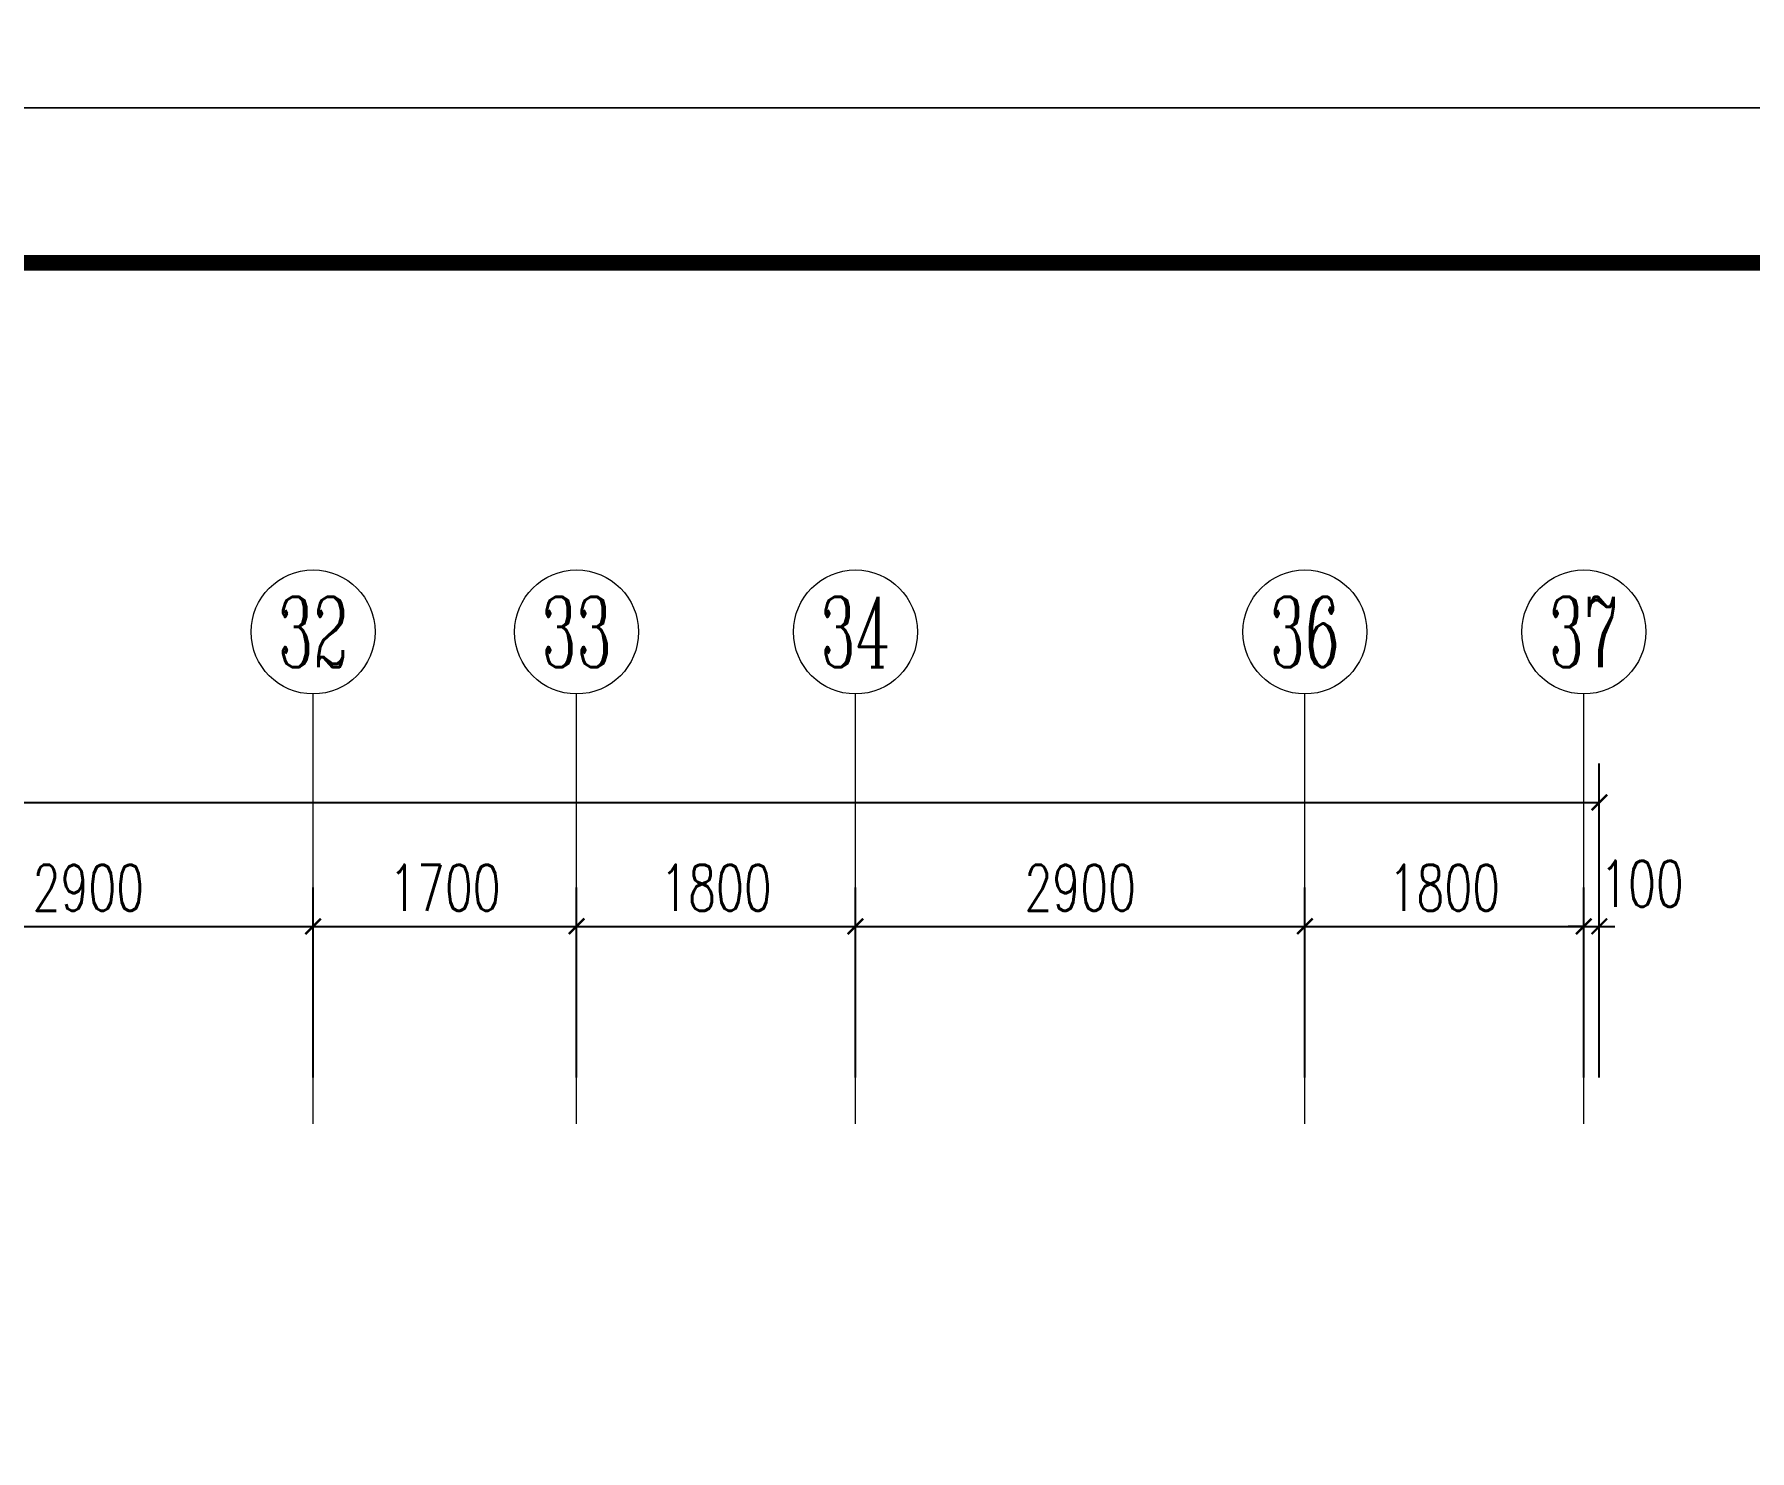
# Model space of a CAD drawing. Extents: x 3753737 to 4713801, y -857380 to 24339.
# Drawn here: x 4080914 to 4091984, y -757320 to -748179 of the extents above; entities that cross this region are included whole.
import ezdxf
from ezdxf.enums import TextEntityAlignment as Align

# ---------------------------------------------------------------- set-up
doc = ezdxf.new("R2010")
doc.units = 0
doc.header["$LTSCALE"] = 1000
doc.header["$MEASUREMENT"] = 0
doc.layers.get('0').update_dxf_attribs({"linetype": 'CONTINUOUS'})
doc.layers.get('Defpoints').update_dxf_attribs({"linetype": 'CONTINUOUS'})
doc.layers.add('!!电气', color=1, linetype='CONTINUOUS')
for name, color, linetype, lineweight in [('AXIS', 114, 'CONTINUOUS', 20), ('AXIS_TEXT', 7, 'CONTINUOUS', 20), ('图框', 147, 'CONTINUOUS', 20)]:
    doc.layers.add(name, color=color, linetype=linetype, lineweight=lineweight)
doc.styles.add('_TCH_AXIS', font='COMPLEX', dxfattribs={"bigfont": 'GBCBIG'})
doc.styles.add('_TCH_DIM_T3', font='SIMPLEX.shx', dxfattribs={"width": 0.705882, "bigfont": 'GBCBIG.shx'})
doc.styles.add('COMPLEX', font='COMPLEX')
doc.dimstyles.new('_TCH_ARCH&&100', dxfattribs={"dimtxt": 297.5, "dimasz": 100, "dimexe": 250, "dimexo": 300, "dimgap": 100, "dimtad": 1, "dimdec": 0, "dimzin": 0, "dimdsep": 46, "dimtxsty": '_TCH_DIM_T3', "dimblk": 'ARCHTICK', "dimcen": 0.09, "dimclrt": 7, "dimazin": 2, "dimtfac": 1, "dimtdec": 0, "dimtix": 1, "dimtmove": 2, "dimatfit": 3, "dimfxl": 1, "dimtolj": 1, "dimtzin": 0, "dimarcsym": 0})

# ---------------------------------------------------------------- blocks, each defined once
blk = doc.blocks.new('_ArchTick')
at = {"color": 0, "linetype": 'ByBlock', "const_width": 0.15}
blk.add_lwpolyline([(-0.5, -0.5), (0.5, 0.5)], dxfattribs=at)
blk = doc.blocks.new('*D473')
at = {"layer": 'AXIS', "color": 0, "lineweight": -2, "transparency": 16777216}
for p, q in [((-100, 13812), (-100, 15837)), ((50100, 13812), (50100, 15837)), ((-100, 15587), (50100, 15587))]:
    blk.add_line(p, q, dxfattribs=at)
at = {"layer": 'Defpoints', "color": 0, "transparency": 16777216}
for p in [(50100, 15587), (-100, 13512), (50100, 13512)]:
    blk.add_point(p, dxfattribs=at)
at = {"layer": 'AXIS', "color": 0, "lineweight": -2, "transparency": 16777216, "xscale": 100, "yscale": 100, "zscale": 100, "rotation": 180}
blk.add_blockref('_ArchTick', (-100, 15587), dxfattribs=at)
at = {"layer": 'AXIS', "color": 0, "lineweight": -2, "transparency": 16777216, "xscale": 100, "yscale": 100, "zscale": 100}
blk.add_blockref('_ArchTick', (50100, 15587), dxfattribs=at)
at = {"layer": 'AXIS', "color": 7, "transparency": 16777216, "insert": (25000, 15836), "char_height": 297.5, "attachment_point": 5, "style": '_TCH_DIM_T3'}
blk.add_mtext('\\A1;50200', dxfattribs=at)
blk = doc.blocks.new('*D486')
at = {"layer": 'AXIS', "color": 0, "lineweight": -2, "transparency": 16777216}
for p, q in [((50000, 13812), (50000, 15037)), ((50100, 13812), (50100, 15037)), ((50000, 14787), (49900, 14787)), ((50000, 14787), (50100, 14787)), ((50100, 14787), (50200, 14787))]:
    blk.add_line(p, q, dxfattribs=at)
at = {"layer": 'Defpoints', "color": 0, "transparency": 16777216}
for p in [(50100, 14787), (50000, 13512), (50100, 13512)]:
    blk.add_point(p, dxfattribs=at)
at = {"layer": 'AXIS', "color": 0, "lineweight": -2, "transparency": 16777216, "xscale": 100, "yscale": 100, "zscale": 100}
blk.add_blockref('_ArchTick', (50000, 14787), dxfattribs=at)
at = {"layer": 'AXIS', "color": 0, "lineweight": -2, "transparency": 16777216, "xscale": 100, "yscale": 100, "zscale": 100, "rotation": 180}
blk.add_blockref('_ArchTick', (50100, 14787), dxfattribs=at)
at = {"layer": 'AXIS', "color": 7, "transparency": 16777216, "insert": (50375, 15062), "char_height": 297.5, "attachment_point": 5, "style": '_TCH_DIM_T3'}
blk.add_mtext('\\A1;100', dxfattribs=at)
blk = doc.blocks.new('*D487')
at = {"layer": 'AXIS', "color": 0, "lineweight": -2, "transparency": 16777216}
for p, q in [((48200, 13812), (48200, 15037)), ((50000, 13812), (50000, 15037)), ((48200, 14787), (50000, 14787))]:
    blk.add_line(p, q, dxfattribs=at)
at = {"layer": 'Defpoints', "color": 0, "transparency": 16777216}
for p in [(50000, 14787), (48200, 13512), (50000, 13512)]:
    blk.add_point(p, dxfattribs=at)
at = {"layer": 'AXIS', "color": 0, "lineweight": -2, "transparency": 16777216, "xscale": 100, "yscale": 100, "zscale": 100, "rotation": 180}
blk.add_blockref('_ArchTick', (48200, 14787), dxfattribs=at)
at = {"layer": 'AXIS', "color": 0, "lineweight": -2, "transparency": 16777216, "xscale": 100, "yscale": 100, "zscale": 100}
blk.add_blockref('_ArchTick', (50000, 14787), dxfattribs=at)
at = {"layer": 'AXIS', "color": 7, "transparency": 16777216, "insert": (49100, 15036), "char_height": 297.5, "attachment_point": 5, "style": '_TCH_DIM_T3'}
blk.add_mtext('\\A1;1800', dxfattribs=at)
blk = doc.blocks.new('*D488')
at = {"layer": 'AXIS', "color": 0, "lineweight": -2, "transparency": 16777216}
for p, q in [((45300, 13812), (45300, 15037)), ((48200, 13812), (48200, 15037)), ((45300, 14787), (48200, 14787))]:
    blk.add_line(p, q, dxfattribs=at)
at = {"layer": 'Defpoints', "color": 0, "transparency": 16777216}
for p in [(48200, 14787), (45300, 13512), (48200, 13512)]:
    blk.add_point(p, dxfattribs=at)
at = {"layer": 'AXIS', "color": 0, "lineweight": -2, "transparency": 16777216, "xscale": 100, "yscale": 100, "zscale": 100, "rotation": 180}
blk.add_blockref('_ArchTick', (45300, 14787), dxfattribs=at)
at = {"layer": 'AXIS', "color": 0, "lineweight": -2, "transparency": 16777216, "xscale": 100, "yscale": 100, "zscale": 100}
blk.add_blockref('_ArchTick', (48200, 14787), dxfattribs=at)
at = {"layer": 'AXIS', "color": 7, "transparency": 16777216, "insert": (46750, 15036), "char_height": 297.5, "attachment_point": 5, "style": '_TCH_DIM_T3'}
blk.add_mtext('\\A1;2900', dxfattribs=at)
blk = doc.blocks.new('*D489')
at = {"layer": 'AXIS', "color": 0, "lineweight": -2, "transparency": 16777216}
for p, q in [((43500, 13812), (43500, 15037)), ((45300, 13812), (45300, 15037)), ((43500, 14787), (45300, 14787))]:
    blk.add_line(p, q, dxfattribs=at)
at = {"layer": 'Defpoints', "color": 0, "transparency": 16777216}
for p in [(45300, 14787), (43500, 13512), (45300, 13512)]:
    blk.add_point(p, dxfattribs=at)
at = {"layer": 'AXIS', "color": 0, "lineweight": -2, "transparency": 16777216, "xscale": 100, "yscale": 100, "zscale": 100, "rotation": 180}
blk.add_blockref('_ArchTick', (43500, 14787), dxfattribs=at)
at = {"layer": 'AXIS', "color": 0, "lineweight": -2, "transparency": 16777216, "xscale": 100, "yscale": 100, "zscale": 100}
blk.add_blockref('_ArchTick', (45300, 14787), dxfattribs=at)
at = {"layer": 'AXIS', "color": 7, "transparency": 16777216, "insert": (44400, 15036), "char_height": 297.5, "attachment_point": 5, "style": '_TCH_DIM_T3'}
blk.add_mtext('\\A1;1800', dxfattribs=at)
blk = doc.blocks.new('*D490')
at = {"layer": 'AXIS', "color": 0, "lineweight": -2, "transparency": 16777216}
for p, q in [((41800, 13812), (41800, 15037)), ((43500, 13812), (43500, 15037)), ((41800, 14787), (43500, 14787))]:
    blk.add_line(p, q, dxfattribs=at)
at = {"layer": 'Defpoints', "color": 0, "transparency": 16777216}
for p in [(43500, 14787), (41800, 13512), (43500, 13512)]:
    blk.add_point(p, dxfattribs=at)
at = {"layer": 'AXIS', "color": 0, "lineweight": -2, "transparency": 16777216, "xscale": 100, "yscale": 100, "zscale": 100, "rotation": 180}
blk.add_blockref('_ArchTick', (41800, 14787), dxfattribs=at)
at = {"layer": 'AXIS', "color": 0, "lineweight": -2, "transparency": 16777216, "xscale": 100, "yscale": 100, "zscale": 100}
blk.add_blockref('_ArchTick', (43500, 14787), dxfattribs=at)
at = {"layer": 'AXIS', "color": 7, "transparency": 16777216, "insert": (42650, 15036), "char_height": 297.5, "attachment_point": 5, "style": '_TCH_DIM_T3'}
blk.add_mtext('\\A1;1700', dxfattribs=at)
blk = doc.blocks.new('*D491')
at = {"layer": 'AXIS', "color": 0, "lineweight": -2, "transparency": 16777216}
for p, q in [((38900, 13812), (38900, 15037)), ((41800, 13812), (41800, 15037)), ((38900, 14787), (41800, 14787))]:
    blk.add_line(p, q, dxfattribs=at)
at = {"layer": 'Defpoints', "color": 0, "transparency": 16777216}
for p in [(41800, 14787), (38900, 13512), (41800, 13512)]:
    blk.add_point(p, dxfattribs=at)
at = {"layer": 'AXIS', "color": 0, "lineweight": -2, "transparency": 16777216, "xscale": 100, "yscale": 100, "zscale": 100, "rotation": 180}
blk.add_blockref('_ArchTick', (38900, 14787), dxfattribs=at)
at = {"layer": 'AXIS', "color": 0, "lineweight": -2, "transparency": 16777216, "xscale": 100, "yscale": 100, "zscale": 100}
blk.add_blockref('_ArchTick', (41800, 14787), dxfattribs=at)
at = {"layer": 'AXIS', "color": 7, "transparency": 16777216, "insert": (40350, 15036), "char_height": 297.5, "attachment_point": 5, "style": '_TCH_DIM_T3'}
blk.add_mtext('\\A1;2900', dxfattribs=at)
blk = doc.blocks.new('_AXISO')
blk.add_circle((0, 0), 0.5)
at = {"layer": 'AXIS_TEXT', "style": 'COMPLEX', "width": 1.041667}
blk.add_attdef('A', text='', height=0.56, dxfattribs=at).set_placement((-0.25, -0.28), (0.25, -0.28), align=Align.FIT)
blk = doc.blocks.new('A$C1C403CBE')
at = {"layer": 'AXIS'}
for p, q in [((41800, 13512), (41800, 16287)), ((43500, 13512), (43500, 16287)), ((45300, 13512), (45300, 16287)), ((48200, 13512), (48200, 16287)), ((50000, 13512), (50000, 16287))]:
    blk.add_line(p, q, dxfattribs=at)
ref = blk.add_blockref('_AXISO', (41800, 16687), dxfattribs=dict(at, xscale=800, yscale=800, zscale=800))
ref.add_attrib('A', '32', dxfattribs={"layer": 'AXIS_TEXT', "height": 452.55, "style": '_TCH_AXIS', "width": 0.636364}).set_placement((41573.7, 16460.7), (42026.3, 16460.7), align=Align.FIT)
ref = blk.add_blockref('_AXISO', (43500, 16687), dxfattribs=dict(at, xscale=800, yscale=800, zscale=800))
ref.add_attrib('A', '33', dxfattribs={"layer": 'AXIS_TEXT', "height": 452.55, "style": '_TCH_AXIS', "width": 0.636364}).set_placement((43273.7, 16460.7), (43726.3, 16460.7), align=Align.FIT)
ref = blk.add_blockref('_AXISO', (45300, 16687), dxfattribs=dict(at, xscale=800, yscale=800, zscale=800))
ref.add_attrib('A', '34', dxfattribs={"layer": 'AXIS_TEXT', "height": 452.55, "style": '_TCH_AXIS', "width": 0.6}).set_placement((45073.7, 16460.7), (45526.3, 16460.7), align=Align.FIT)
ref = blk.add_blockref('_AXISO', (48200, 16687), dxfattribs=dict(at, xscale=800, yscale=800, zscale=800))
ref.add_attrib('A', '36', dxfattribs={"layer": 'AXIS_TEXT', "height": 452.55, "style": '_TCH_AXIS', "width": 0.636364}).set_placement((47973.7, 16460.7), (48426.3, 16460.7), align=Align.FIT)
ref = blk.add_blockref('_AXISO', (50000, 16687), dxfattribs=dict(at, xscale=800, yscale=800, zscale=800))
ref.add_attrib('A', '37', dxfattribs={"layer": 'AXIS_TEXT', "height": 452.55, "style": '_TCH_AXIS', "width": 0.636364}).set_placement((49773.7, 16460.7), (50226.3, 16460.7), align=Align.FIT)
for p1, p2, distance, text, picture, middle in [((-100, 13512), (50100, 13512), 2075, '50200', '*D473', (25000, 15835.7)), ((38900, 13512), (41800, 13512), 1275, '2900', '*D491', (40350, 15035.7)), ((41800, 13512), (43500, 13512), 1275, '1700', '*D490', (42650, 15035.7)), ((43500, 13512), (45300, 13512), 1275, '1800', '*D489', (44400, 15035.7)), ((45300, 13512), (48200, 13512), 1275, '2900', '*D488', (46750, 15035.7)), ((48200, 13512), (50000, 13512), 1275, '1800', '*D487', (49100, 15035.7))]:
    dim = blk.add_aligned_dim(p1=p1, p2=p2, distance=distance, text=text, dimstyle='_TCH_ARCH&&100', dxfattribs=at)
    dim.commit()
    dim.dimension.update_dxf_attribs({"geometry": picture, "text_midpoint": middle})
dim = blk.add_linear_dim(base=(50100, 14787), p1=(50000, 13512), p2=(50100, 13512), angle=360, text='100', dimstyle='_TCH_ARCH&&100', dxfattribs=at)
dim.commit()
dim.dimension.update_dxf_attribs({"geometry": '*D486', "text_midpoint": (50375, 15062), "dimtype": 129})

msp = doc.modelspace()

# ---------------------------------------------------------------- linework, layer by layer
at = {"layer": '图框'}
for points in [[(4026611, -689253.6), (4110711, -689253.6), (4110711, -748653.6), (4026611, -748653.6)], [(4026611, -748653.6), (4110711, -748653.6), (4110711, -808053.6), (4026611, -808053.6)]]:
    msp.add_lwpolyline(points, close=True, dxfattribs=at)
at = {"layer": '图框', "const_width": 100}
msp.add_lwpolyline([(4109711, -807053.6), (4109711, -749653.6), (4029111, -749653.6), (4029111, -807053.6)], close=True, dxfattribs=at)

# ---------------------------------------------------------------- block references
at = {"layer": '!!电气'}
msp.add_blockref('A$C1C403CBE', (4040913.4, -768722.9), dxfattribs=at)

doc.saveas('drawing.dxf')
